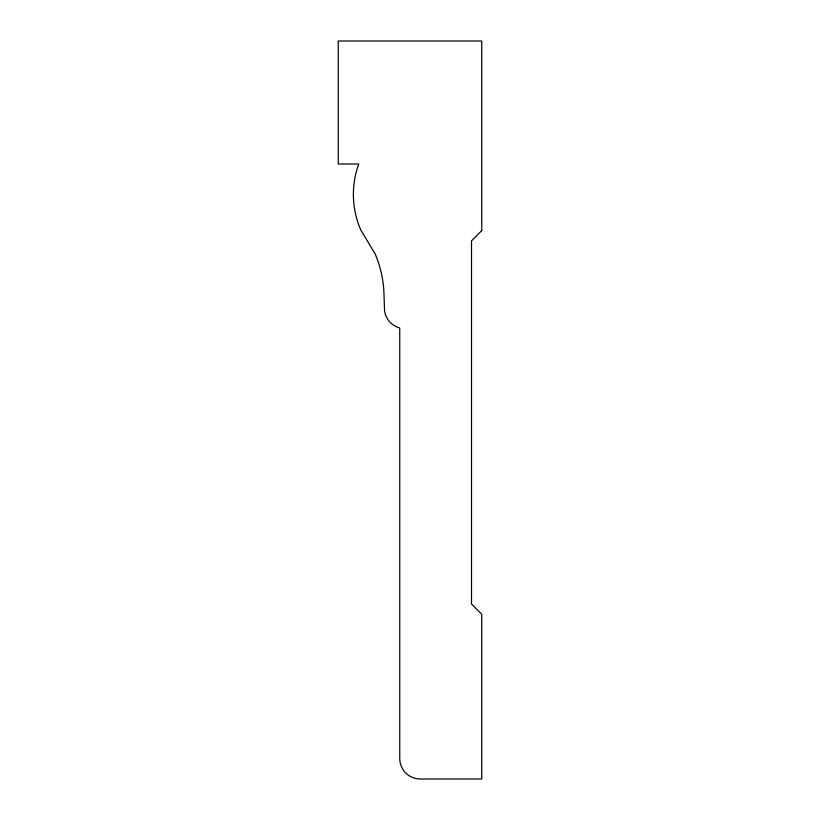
<?xml version="1.0" encoding="UTF-8"?>
<svg xmlns="http://www.w3.org/2000/svg" width="820" height="820" viewBox="0 0 820 820"><rect width="100%" height="100%" fill="white"/><g stroke="black" fill="none" stroke-linecap="round" stroke-linejoin="round"><path stroke-width="1.23" d="M481.75 230.604L471.5 240.854L471.5 604.022L481.75 614.272L481.75 779L420.25 779A20.5 20.5 0 0 1 399.75 758.5L399.75 328A20.602 20.602 0 0 1 384.58 310.944L383.914 292.207A111.356 111.356 0 0 0 375.263 254.138L360.718 229.825A89.093 89.093 0 0 1 358.75 164L338.25 164L338.25 41L481.75 41L481.75 230.604"/></g></svg>
